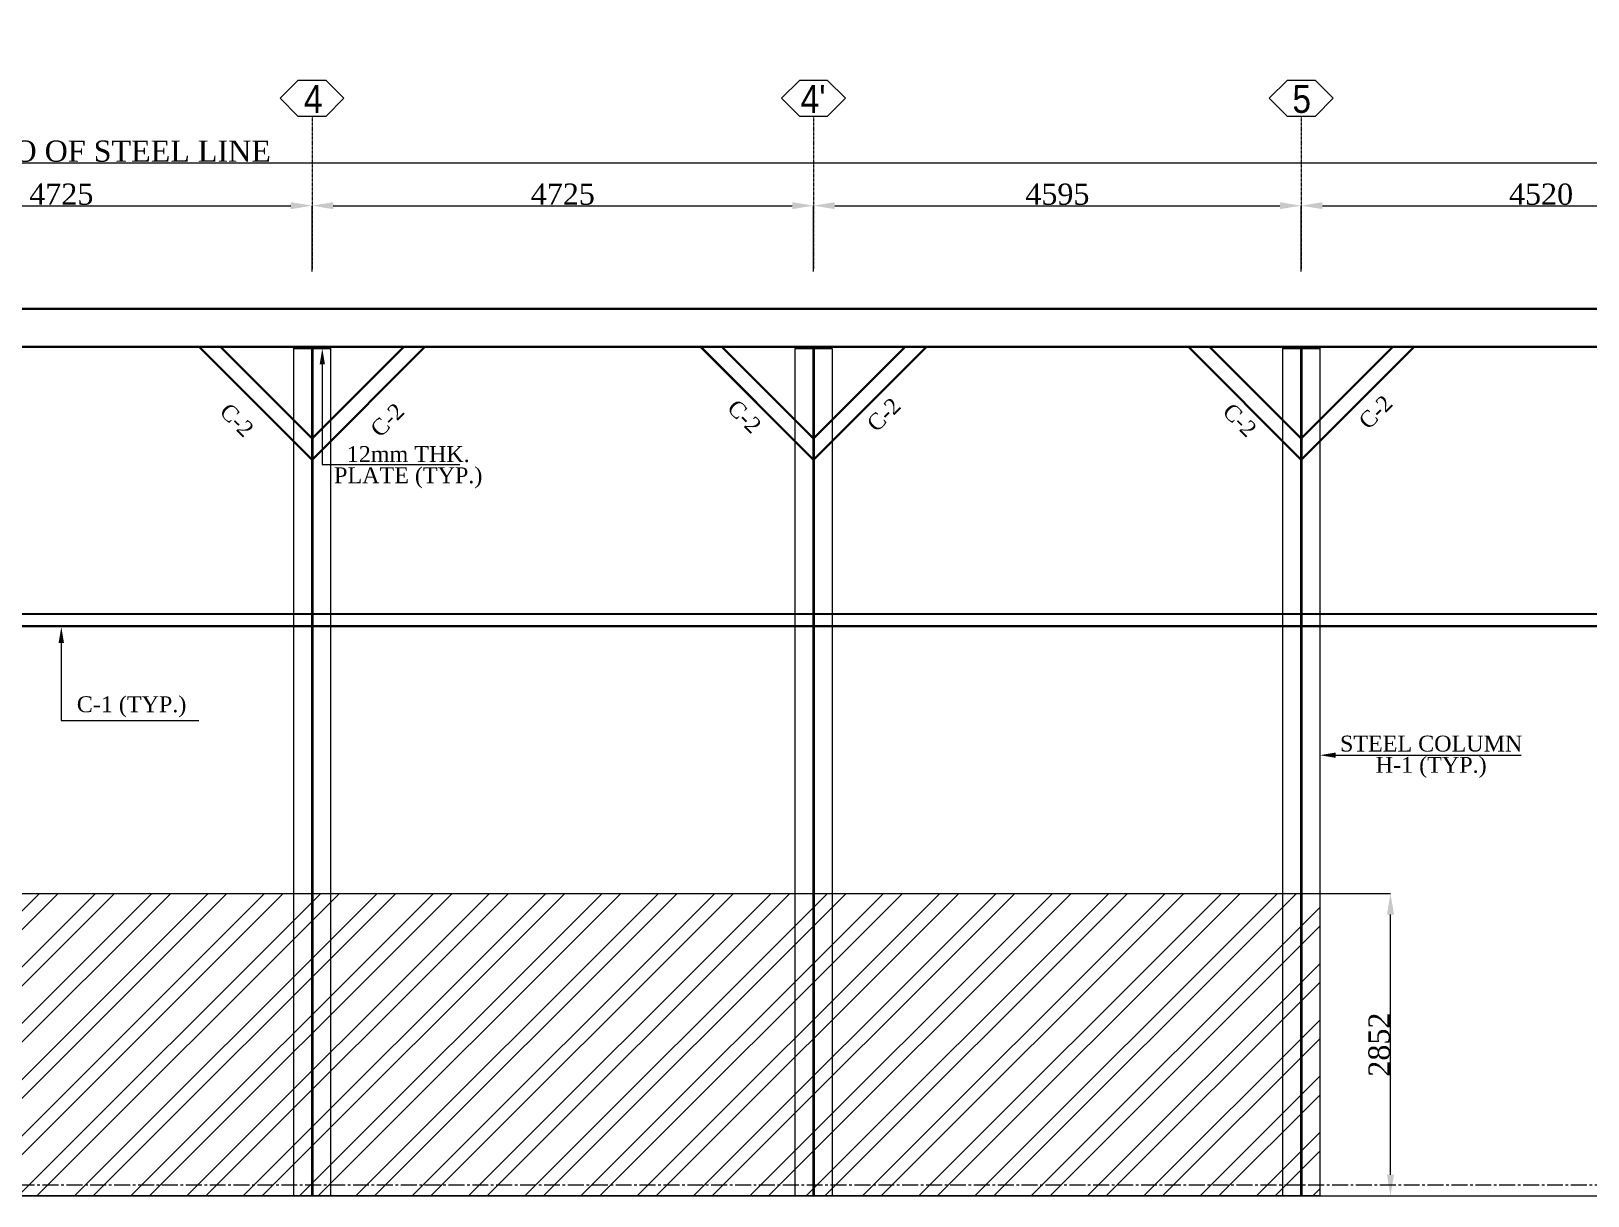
# Model space of a CAD drawing. Header units: millimetres. Extents: x 0 to 13151789, y -1482478 to 0.
# Drawn here: x 12791401 to 12806068, y -1377005 to -1366024 of the extents above; entities that cross this region are included whole.
import ezdxf
from ezdxf.entities.mleader import LeaderData, LeaderLine
from ezdxf.math import Vec2, Vec3

# ---------------------------------------------------------------- set-up
doc = ezdxf.new("R2010")
doc.units = ezdxf.units.MM
doc.header["$LTSCALE"] = 0.4
doc.header["$MEASUREMENT"] = 0
doc.header["$PDMODE"] = 66
for name, pattern in [('CENTER', [2, 1.25, -0.25, 0.25, -0.25]), ('CENTER2', [1.125, 0.75, -0.125, 0.125, -0.125]), ('XKITLINE03', [6, 3, -1, 1, -1])]:
    doc.linetypes.add(name, pattern=pattern)
doc.layers.get('0').update_dxf_attribs({"lineweight": 0})
doc.layers.get('Defpoints').update_dxf_attribs({"lineweight": 0})
for name, color, linetype, lineweight in [('2', 3, 'Continuous', 0), ('Grid', 202, 'CENTER', 0), ('GRIDDIM', 6, 'Continuous', 0), ('Layer 1', 7, 'Continuous', 0), ('Other object type', 1, 'Continuous', 0), ('Outer Line', 1, 'Continuous', 0)]:
    doc.layers.add(name, color=color, linetype=linetype, lineweight=lineweight)
doc.styles.add('ARIAL_', font='arial.ttf')
doc.styles.add('style2', font='ARIALN.TTF')
doc.styles.add('TNROMAN', font='times.ttf')
doc.dimstyles.new('shahid', dxfattribs={"dimtxt": 37.0005, "dimasz": 20, "dimexe": 8, "dimexo": 10, "dimgap": 5, "dimtad": 3, "dimdec": 0, "dimrnd": 1, "dimzin": 0, "dimdsep": 46, "dimtxsty": 'style2', "dimcen": 0.09, "dimclrt": 1, "dimadec": 0, "dimazin": 0, "dimtfac": 1, "dimtdec": 0, "dimtix": 1, "dimtmove": 1, "dimatfit": 3, "dimfxl": 1, "dimtolj": 1, "dimtzin": 0, "dimlwd": 5, "dimlwe": 5, "dimarcsym": 0})

# ---------------------------------------------------------------- blocks, each defined once
blk = doc.blocks.new('*D253')
at = {"layer": 'Defpoints', "color": 0, "lineweight": 0, "transparency": 16777216}
for p in [(12794047, -1367670), (12789322, -1368291), (12794047, -1368291)]:
    blk.add_point(p, dxfattribs=at)
at = {"layer": 'Layer 1', "color": 8, "lineweight": 5, "transparency": 16777216}
for p, q in [((12789322, -1368291), (12789322, -1367670)), ((12789522, -1367670), (12793847, -1367670)), ((12794047, -1368291), (12794047, -1367670))]:
    blk.add_line(p, q, dxfattribs=at)
at = {"layer": 'Layer 1', "color": 8, "lineweight": 0, "transparency": 16777216}
for points in [[(12789522, -1367637), (12789522, -1367703), (12789322, -1367670)], [(12793847, -1367637), (12793847, -1367703), (12794047, -1367670)]]:
    blk.add_solid(points, dxfattribs=at)
at = {"layer": 'Layer 1', "color": 2, "lineweight": 0, "transparency": 16777216, "insert": (12791685, -1367563), "char_height": 200, "attachment_point": 5, "style": 'TNROMAN'}
blk.add_mtext('\\A1;4725', dxfattribs=at)
blk = doc.blocks.new('*D254')
at = {"layer": 'Defpoints', "color": 0, "lineweight": 0, "transparency": 16777216}
for p in [(12798772, -1367670), (12794047, -1368291), (12798772, -1368291)]:
    blk.add_point(p, dxfattribs=at)
at = {"layer": 'Layer 1', "color": 8, "lineweight": 5, "transparency": 16777216}
for p, q in [((12794047, -1368291), (12794047, -1367670)), ((12794247, -1367670), (12798572, -1367670)), ((12798772, -1368291), (12798772, -1367670))]:
    blk.add_line(p, q, dxfattribs=at)
at = {"layer": 'Layer 1', "color": 8, "lineweight": 0, "transparency": 16777216}
for points in [[(12794247, -1367637), (12794247, -1367703), (12794047, -1367670)], [(12798572, -1367637), (12798572, -1367703), (12798772, -1367670)]]:
    blk.add_solid(points, dxfattribs=at)
at = {"layer": 'Layer 1', "color": 2, "lineweight": 0, "transparency": 16777216, "insert": (12796410, -1367563), "char_height": 200, "attachment_point": 5, "style": 'TNROMAN'}
blk.add_mtext('\\A1;4725', dxfattribs=at)
blk = doc.blocks.new('*D255')
at = {"layer": 'Defpoints', "color": 0, "lineweight": 0, "transparency": 16777216}
for p in [(12803367, -1367670), (12798772, -1368291), (12803367, -1368291)]:
    blk.add_point(p, dxfattribs=at)
at = {"layer": 'Layer 1', "color": 8, "lineweight": 5, "transparency": 16777216}
for p, q in [((12798772, -1368291), (12798772, -1367670)), ((12798972, -1367670), (12803167, -1367670)), ((12803367, -1368291), (12803367, -1367670))]:
    blk.add_line(p, q, dxfattribs=at)
at = {"layer": 'Layer 1', "color": 8, "lineweight": 0, "transparency": 16777216}
for points in [[(12798972, -1367637), (12798972, -1367703), (12798772, -1367670)], [(12803167, -1367637), (12803167, -1367703), (12803367, -1367670)]]:
    blk.add_solid(points, dxfattribs=at)
at = {"layer": 'Layer 1', "color": 2, "lineweight": 0, "transparency": 16777216, "insert": (12801070, -1367563), "char_height": 200, "attachment_point": 5, "style": 'TNROMAN'}
blk.add_mtext('\\A1;4595', dxfattribs=at)
blk = doc.blocks.new('*D256')
at = {"layer": 'Defpoints', "color": 0, "lineweight": 0, "transparency": 16777216}
for p in [(12812407, -1367267), (12769911, -1368267), (12812407, -1368267)]:
    blk.add_point(p, dxfattribs=at)
at = {"layer": 'Layer 1', "color": 8, "lineweight": 5, "transparency": 16777216}
for p, q in [((12769911, -1368267), (12769911, -1367267)), ((12770111, -1367267), (12812207, -1367267)), ((12812407, -1368267), (12812407, -1367267))]:
    blk.add_line(p, q, dxfattribs=at)
at = {"layer": 'Layer 1', "color": 8, "lineweight": 0, "transparency": 16777216}
for points in [[(12770111, -1367234), (12770111, -1367301), (12769911, -1367267)], [(12812207, -1367234), (12812207, -1367301), (12812407, -1367267)]]:
    blk.add_solid(points, dxfattribs=at)
at = {"layer": 'Layer 1', "color": 2, "lineweight": 0, "transparency": 16777216, "insert": (12791159, -1367158), "char_height": 200, "attachment_point": 5, "style": 'TNROMAN'}
blk.add_mtext('\\A1;LENGTH : 42496 O/O OF STEEL LINE ', dxfattribs=at)
blk = doc.blocks.new('*D257')
at = {"layer": 'Defpoints', "color": 0, "lineweight": 0, "transparency": 16777216}
for p in [(12807887, -1367670), (12803367, -1368291), (12807887, -1368313)]:
    blk.add_point(p, dxfattribs=at)
at = {"layer": 'Layer 1', "color": 8, "lineweight": 5, "transparency": 16777216}
for p, q in [((12803367, -1368291), (12803367, -1367670)), ((12803567, -1367670), (12807687, -1367670)), ((12807887, -1368313), (12807887, -1367670))]:
    blk.add_line(p, q, dxfattribs=at)
at = {"layer": 'Layer 1', "color": 8, "lineweight": 0, "transparency": 16777216}
for points in [[(12803567, -1367637), (12803567, -1367703), (12803367, -1367670)], [(12807687, -1367637), (12807687, -1367703), (12807887, -1367670)]]:
    blk.add_solid(points, dxfattribs=at)
at = {"layer": 'Layer 1', "color": 2, "lineweight": 0, "transparency": 16777216, "insert": (12805627, -1367563), "char_height": 200, "attachment_point": 5, "style": 'TNROMAN'}
blk.add_mtext('\\A1;4520', dxfattribs=at)
blk = doc.blocks.new('*D262')
at = {"layer": 'Defpoints', "color": 0, "lineweight": 0, "transparency": 16777216}
for p in [(12803542, -1374153), (12804208, -1374153), (12803888, -1377005)]:
    blk.add_point(p, dxfattribs=at)
at = {"layer": 'Layer 1', "color": 8, "lineweight": 5, "transparency": 16777216}
for p, q in [((12803542, -1374153), (12804208, -1374153)), ((12804208, -1376805), (12804208, -1374353)), ((12803888, -1377005), (12804208, -1377005))]:
    blk.add_line(p, q, dxfattribs=at)
at = {"layer": 'Layer 1', "color": 8, "lineweight": 0, "transparency": 16777216}
for points in [[(12804175, -1374353), (12804242, -1374353), (12804208, -1374153)], [(12804175, -1376805), (12804242, -1376805), (12804208, -1377005)]]:
    blk.add_solid(points, dxfattribs=at)
at = {"layer": 'Layer 1', "color": 2, "lineweight": 0, "transparency": 16777216, "insert": (12804102, -1375579), "char_height": 200, "attachment_point": 5, "rotation": 90, "style": 'TNROMAN'}
blk.add_mtext('\\A1;2852', dxfattribs=at)

msp = doc.modelspace()

# ---------------------------------------------------------------- hatches: boundary and pattern name
at = {"layer": 'Other object type', "lineweight": 0}
h = msp.add_hatch(dxfattribs=at)
h.set_pattern_fill('ANSI32', scale=1000)
h.set_pattern_definition([(45, (5159118.7, -1962668.04), (-265.165043, 265.165043), []), (45, (5159295.5, -1962668.04), (-265.165043, 265.165043), [])])
h.paths.add_polyline_path([(12790016.9, -1375269.1), (12790016.9, -1375885.7), (12788615.1, -1375885.7), (12788615.1, -1375269.1)])
h.paths.add_polyline_path([(12803542.3, -1377004.8), (12803542.3, -1374152.8), (12769911.3, -1374152.8), (12769911.3, -1377004.8)])

# ---------------------------------------------------------------- linework, layer by layer
at = {"lineweight": 0, "ltscale": 0.0025}
for points in [[(12794169.1, -1369166.8), (12794144.1, -1369016.8), (12794119.1, -1369166.8)], [(12791709.8, -1371791.3), (12791684.8, -1371641.3), (12791659.8, -1371791.3)], [(12803693.3, -1372825.3), (12803543.3, -1372850.3), (12803693.3, -1372875.3)]]:
    msp.add_solid(points, dxfattribs=at)
at = {"layer": '2', "lineweight": 0}
for p, q in [((12793872.3, -1369004.8), (12793872.3, -1377004.8)), ((12794041.3, -1369016.8), (12794041.3, -1377004.8)), ((12794053.3, -1369016.8), (12794053.3, -1377004.8)), ((12794222.3, -1369004.8), (12794222.3, -1377004.8)), ((12798597.3, -1369016.8), (12798597.3, -1377004.8)), ((12798766.3, -1369016.8), (12798766.3, -1377004.8)), ((12798778.3, -1369016.8), (12798778.3, -1377004.8)), ((12798947.3, -1369016.8), (12798947.3, -1377004.8)), ((12803192.3, -1369004.8), (12803192.3, -1377004.8)), ((12803361.3, -1369016.8), (12803361.3, -1377004.8)), ((12803373.3, -1369016.8), (12803373.3, -1377004.8)), ((12803542.3, -1369004.8), (12803542.3, -1377004.8))]:
    msp.add_line(p, q, dxfattribs=at)
at = {"layer": 'Grid', "linetype": 'XKITLINE03', "lineweight": 0}
for p, q in [((12794047.3, -1366825.4), (12794047.3, -1368266.8)), ((12798772.3, -1366825.4), (12798772.3, -1368266.8)), ((12803367.3, -1366825.4), (12803367.3, -1368266.8))]:
    msp.add_line(p, q, dxfattribs=at)
at = {"layer": 'Grid', "linetype": 'XKITLINE03', "lineweight": 0, "ltscale": 350}
for points in [[(12793914.2, -1366825.4), (12794180.5, -1366825.4), (12794348.3, -1366657.6), (12794180.5, -1366489.8), (12793914.2, -1366489.8), (12793746.4, -1366657.6)], [(12798639.2, -1366825.4), (12798905.5, -1366825.4), (12799073.3, -1366657.6), (12798905.5, -1366489.8), (12798639.2, -1366489.8), (12798471.4, -1366657.6)], [(12803234.2, -1366825.4), (12803500.5, -1366825.4), (12803668.3, -1366657.6), (12803500.5, -1366489.8), (12803234.2, -1366489.8), (12803066.4, -1366657.6)]]:
    msp.add_lwpolyline(points, close=True, dxfattribs=at)
at = {"layer": 'GRIDDIM', "lineweight": 0}
for p, q in [((12793872.3, -1369016.8), (12794222.3, -1369016.8)), ((12803192.3, -1369016.8), (12803542.3, -1369016.8))]:
    msp.add_line(p, q, dxfattribs=at)
at = {"layer": 'Other object type', "color": 4, "lineweight": 0}
for p, q in [((12770337.3, -1368634.8), (12812584.2, -1368634.8)), ((12770337.3, -1368644.8), (12812584.2, -1368644.8)), ((12769911.3, -1369004.8), (12812584.2, -1369004.8)), ((12770337.3, -1368994.8), (12812584.2, -1368994.8))]:
    msp.add_line(p, q, dxfattribs=at)
at = {"layer": 'Other object type', "color": 241, "lineweight": 0}
for p, q in [((12794041.3, -1370065.5), (12792980.7, -1369004.8)), ((12794041.3, -1370052.8), (12792993.4, -1369004.8)), ((12794041.3, -1369866.1), (12793180.1, -1369004.8)), ((12794041.3, -1369853.4), (12793192.8, -1369004.8)), ((12794053.3, -1370065.5), (12795114, -1369004.8)), ((12794053.3, -1369853.4), (12794901.9, -1369004.8)), ((12794053.3, -1369866.1), (12794914.6, -1369004.8)), ((12794053.3, -1370052.8), (12795101.3, -1369004.8)), ((12798766.3, -1370065.5), (12797705.7, -1369004.8)), ((12798766.3, -1370052.8), (12797718.4, -1369004.8)), ((12798766.3, -1369866.1), (12797905.1, -1369004.8)), ((12798766.3, -1369853.4), (12797917.8, -1369004.8)), ((12798597.3, -1369016.8), (12798947.3, -1369016.8)), ((12798778.3, -1370065.5), (12799839, -1369004.8)), ((12798778.3, -1369853.4), (12799626.9, -1369004.8)), ((12798778.3, -1369866.1), (12799639.6, -1369004.8)), ((12798778.3, -1370052.8), (12799826.3, -1369004.8)), ((12803361.3, -1370065.5), (12802300.7, -1369004.8)), ((12803361.3, -1370052.8), (12802313.4, -1369004.8)), ((12803361.3, -1369866.1), (12802500.1, -1369004.8)), ((12803361.3, -1369853.4), (12802512.8, -1369004.8)), ((12803373.3, -1370065.5), (12804434, -1369004.8)), ((12803373.3, -1369853.4), (12804221.9, -1369004.8)), ((12803373.3, -1369866.1), (12804234.6, -1369004.8)), ((12803373.3, -1370052.8), (12804421.3, -1369004.8)), ((12794041.3, -1371516.3), (12789328.3, -1371516.3)), ((12794041.3, -1371525.3), (12789328.3, -1371525.3)), ((12798766.3, -1371516.3), (12794053.3, -1371516.3)), ((12798766.3, -1371525.3), (12794053.3, -1371525.3)), ((12803361.3, -1371516.3), (12798778.3, -1371516.3)), ((12803361.3, -1371525.3), (12798778.3, -1371525.3)), ((12807881.3, -1371516.3), (12803373.3, -1371516.3)), ((12807881.3, -1371525.3), (12803373.3, -1371525.3)), ((12794041.3, -1371632.3), (12789328.3, -1371632.3)), ((12794041.3, -1371641.3), (12789328.3, -1371641.3)), ((12798766.3, -1371632.3), (12794053.3, -1371632.3)), ((12798766.3, -1371641.3), (12794053.3, -1371641.3)), ((12803361.3, -1371632.3), (12798778.3, -1371632.3)), ((12803361.3, -1371641.3), (12798778.3, -1371641.3)), ((12807881.3, -1371632.3), (12803373.3, -1371632.3)), ((12807881.3, -1371641.3), (12803373.3, -1371641.3)), ((12769911.3, -1377004.8), (12814487.5, -1377004.8))]:
    msp.add_line(p, q, dxfattribs=at)
at = {"layer": 'Other object type', "color": 0, "lineweight": 0}
for p, q in [((12794144.1, -1369166.8), (12794144.1, -1370108.9)), ((12794144.1, -1370108.9), (12795439.6, -1370108.9)), ((12791684.8, -1371791.3), (12791684.8, -1372523.3)), ((12791684.8, -1372523.3), (12792980.3, -1372523.3)), ((12803693.3, -1372850.3), (12805441.2, -1372850.3))]:
    msp.add_line(p, q, dxfattribs=at)
at = {"layer": 'Other object type', "color": 241, "linetype": 'CENTER2', "lineweight": 0, "ltscale": 500}
msp.add_line((12812583.3, -1376904.8), (12769911.3, -1376904.8), dxfattribs=at)
at = {"layer": 'Other object type', "color": 241, "lineweight": 0}
msp.add_lwpolyline([(12803542.3, -1377004.8), (12769911.3, -1377004.8), (12769911.3, -1374152.8), (12803542.3, -1374152.8), (12803542.3, -1377004.8)], dxfattribs=at)

# ---------------------------------------------------------------- texts
at = {"layer": 'Grid', "color": 2, "lineweight": 0, "style": 'ARIAL_', "width": 0.85}
for s, height, p in [('4', 264.4, (12793971.2, -1366795.3)), ("4'", 264.41, (12798651.3, -1366795.3)), ('5', 264.4, (12803284.8, -1366795.3))]:
    msp.add_text(s, height=height, dxfattribs=at).set_placement(p)

# ---------------------------------------------------------------- dimensions: what is measured, and where the dimension line sits
at = {"layer": 'Layer 1', "color": 0, "lineweight": 0}
dim = msp.add_linear_dim(base=(12812407.3, -1367267.4), p1=(12769911.3, -1368266.8), p2=(12812407.3, -1368266.8), text='LENGTH : <> O/O OF STEEL LINE ', dimstyle='shahid', override={"dimtxt": 200, "dimasz": 200, "dimexe": 0, "dimexo": 0, "dimtxsty": 'TNROMAN', "dimclrd": 8, "dimclre": 8, "dimclrt": 2}, dxfattribs=at)
dim.commit()
dim.dimension.update_dxf_attribs({"geometry": '*D256', "text_midpoint": (12791159.3, -1367157.7)})
for base, p1, p2, picture, middle in [((12794047.3, -1367670), (12789322.3, -1368290.7), (12794047.3, -1368290.7), '*D253', (12791684.8, -1367563)), ((12798772.3, -1367670), (12794047.3, -1368290.7), (12798772.3, -1368290.7), '*D254', (12796409.8, -1367563)), ((12803367.3, -1367670), (12798772.3, -1368290.7), (12803367.3, -1368290.7), '*D255', (12801069.8, -1367563)), ((12807887.3, -1367670), (12803367.3, -1368290.7), (12807887.3, -1368313.3), '*D257', (12805627.3, -1367563.3))]:
    dim = msp.add_linear_dim(base=base, p1=p1, p2=p2, dimstyle='shahid', override={"dimtxt": 200, "dimasz": 200, "dimexe": 0, "dimexo": 0, "dimtxsty": 'TNROMAN', "dimclrd": 8, "dimclre": 8, "dimclrt": 2}, dxfattribs=at)
    dim.commit()
    dim.dimension.update_dxf_attribs({"geometry": picture, "text_midpoint": middle})
dim = msp.add_linear_dim(base=(12804208.3, -1374152.8), p1=(12803888.4, -1377004.8), p2=(12803542.3, -1374152.8), angle=90, dimstyle='shahid', override={"dimtxt": 200, "dimasz": 200, "dimexe": 0, "dimexo": 0, "dimtxsty": 'TNROMAN', "dimclrd": 8, "dimclre": 8, "dimclrt": 2}, dxfattribs=at)
dim.commit()
dim.dimension.update_dxf_attribs({"geometry": '*D262', "text_midpoint": (12804101.6, -1375578.8)})

# ---------------------------------------------------------------- leaders
at = {"layer": 'Outer Line', "color": 0, "lineweight": 0}
ml = msp.add_multileader_mtext('Standard', dxfattribs=at)
ml.set_content('C-2 ', color=7, style='TNROMAN')
ml.set_leader_properties(color=215)
ml.build(insert=Vec2(0, 0))
ml.multileader.update_dxf_attribs({"dogleg_length": 92.4, "arrow_head_size": 50})
ctx = ml.context
ctx.base_point, ctx.char_height, ctx.arrow_head_size, ctx.landing_gap_size, ctx.plane_origin, ctx.plane_x_axis, ctx.plane_y_axis = Vec3(12803921.8, -1369763.8), 150, 50, 50, Vec3(12855979.8, -1323542.4), Vec3(0.7071068, 0.7071068), Vec3(-0.7071068, 0.7071068)
ctx.text_align_type = 1
ctx.mtext.insert, ctx.mtext.text_direction, ctx.mtext.rotation, ctx.mtext.width, ctx.mtext.defined_height, ctx.mtext.alignment, ctx.mtext.line_spacing_factor, ctx.mtext.flow_direction = Vec3(12804014.3, -1369562.8), Vec3(0.7071068, 0.7071068), 0.7853982, 2692.609, 304.4, 2, 0.8, 5
ml = msp.add_multileader_mtext('Standard', dxfattribs=at)
ml.set_content('C-2 ', color=7, style='TNROMAN')
ml.set_leader_properties(color=215)
ml.build(insert=Vec2(0, 0))
ml.multileader.update_dxf_attribs({"dogleg_length": 92.4, "arrow_head_size": 50})
ctx = ml.context
ctx.base_point, ctx.char_height, ctx.arrow_head_size, ctx.landing_gap_size, ctx.plane_origin, ctx.plane_x_axis, ctx.plane_y_axis = Vec3(12793191, -1369544.8), 150, 50, 50, Vec3(12741426.5, -1323616.9), Vec3(0.7071068, -0.7071068), Vec3(0.7071068, 0.7071068)
ctx.text_align_type = 1
ctx.mtext.insert, ctx.mtext.text_direction, ctx.mtext.rotation, ctx.mtext.width, ctx.mtext.defined_height, ctx.mtext.alignment, ctx.mtext.line_spacing_factor, ctx.mtext.flow_direction = Vec3(12793391.9, -1369637.3), Vec3(0.7071068, -0.7071068), 5.4977871, 2692.609, 304.4, 2, 0.8, 5
ml = msp.add_multileader_mtext('Standard', dxfattribs=at)
ml.set_content('C-2 ', color=7, style='TNROMAN')
ml.set_leader_properties(color=215)
ml.build(insert=Vec2(0, 0))
ml.multileader.update_dxf_attribs({"dogleg_length": 92.4, "arrow_head_size": 50})
ctx = ml.context
ctx.base_point, ctx.char_height, ctx.arrow_head_size, ctx.landing_gap_size, ctx.plane_origin, ctx.plane_x_axis, ctx.plane_y_axis = Vec3(12794610.3, -1369838.3), 150, 50, 50, Vec3(12846668.2, -1323616.9), Vec3(0.7071068, 0.7071068), Vec3(-0.7071068, 0.7071068)
ctx.text_align_type = 1
ctx.mtext.insert, ctx.mtext.text_direction, ctx.mtext.rotation, ctx.mtext.width, ctx.mtext.defined_height, ctx.mtext.alignment, ctx.mtext.line_spacing_factor, ctx.mtext.flow_direction = Vec3(12794702.8, -1369637.3), Vec3(0.7071068, 0.7071068), 0.7853982, 2692.609, 304.4, 2, 0.8, 5
ml = msp.add_multileader_mtext('Standard', dxfattribs=at)
ml.set_content('C-2 ', color=7, style='TNROMAN')
ml.set_leader_properties(color=215)
ml.build(insert=Vec2(0, 0))
ml.multileader.update_dxf_attribs({"dogleg_length": 92.4, "arrow_head_size": 50})
ctx = ml.context
ctx.base_point, ctx.char_height, ctx.arrow_head_size, ctx.landing_gap_size, ctx.plane_origin, ctx.plane_x_axis, ctx.plane_y_axis = Vec3(12797973.3, -1369511.1), 150, 50, 50, Vec3(12746208.8, -1323583.2), Vec3(0.7071068, -0.7071068), Vec3(0.7071068, 0.7071068)
ctx.text_align_type = 1
ctx.mtext.insert, ctx.mtext.text_direction, ctx.mtext.rotation, ctx.mtext.width, ctx.mtext.defined_height, ctx.mtext.alignment, ctx.mtext.line_spacing_factor, ctx.mtext.flow_direction = Vec3(12798174.3, -1369603.6), Vec3(0.7071068, -0.7071068), 5.4977871, 2692.609, 304.4, 2, 0.8, 5
ml = msp.add_multileader_mtext('Standard', dxfattribs=at)
ml.set_content('C-2 ', color=7, style='TNROMAN')
ml.set_leader_properties(color=215)
ml.build(insert=Vec2(0, 0))
ml.multileader.update_dxf_attribs({"dogleg_length": 92.4, "arrow_head_size": 50})
ctx = ml.context
ctx.base_point, ctx.char_height, ctx.arrow_head_size, ctx.landing_gap_size, ctx.plane_origin, ctx.plane_x_axis, ctx.plane_y_axis = Vec3(12799288, -1369787.6), 150, 50, 50, Vec3(12851345.9, -1323566.2), Vec3(0.7071068, 0.7071068), Vec3(-0.7071068, 0.7071068)
ctx.text_align_type = 1
ctx.mtext.insert, ctx.mtext.text_direction, ctx.mtext.rotation, ctx.mtext.width, ctx.mtext.defined_height, ctx.mtext.alignment, ctx.mtext.line_spacing_factor, ctx.mtext.flow_direction = Vec3(12799380.5, -1369586.7), Vec3(0.7071068, 0.7071068), 0.7853982, 2692.609, 304.4, 2, 0.8, 5
ml = msp.add_multileader_mtext('Standard', dxfattribs=at)
ml.set_content('C-2 ', color=7, style='TNROMAN')
ml.set_leader_properties(color=215)
ml.build(insert=Vec2(0, 0))
ml.multileader.update_dxf_attribs({"dogleg_length": 92.4, "arrow_head_size": 50})
ctx = ml.context
ctx.base_point, ctx.char_height, ctx.arrow_head_size, ctx.landing_gap_size, ctx.plane_origin, ctx.plane_x_axis, ctx.plane_y_axis = Vec3(12802641, -1369544.8), 150, 50, 50, Vec3(12750876.5, -1323616.9), Vec3(0.7071068, -0.7071068), Vec3(0.7071068, 0.7071068)
ctx.text_align_type = 1
ctx.mtext.insert, ctx.mtext.text_direction, ctx.mtext.rotation, ctx.mtext.width, ctx.mtext.defined_height, ctx.mtext.alignment, ctx.mtext.line_spacing_factor, ctx.mtext.flow_direction = Vec3(12802841.9, -1369637.3), Vec3(0.7071068, -0.7071068), 5.4977871, 2692.609, 304.4, 2, 0.8, 5
ml = msp.add_multileader_mtext('Standard', dxfattribs=at)
ml.set_content('12mm THK.\\PPLATE (TYP.)', color=7, style='TNROMAN')
ml.set_leader_properties(color=215)
ml.build(insert=Vec2(0, 0))
ml.multileader.update_dxf_attribs({"dogleg_length": 92.4, "arrow_head_size": 50})
ctx = ml.context
ctx.base_point, ctx.char_height, ctx.arrow_head_size, ctx.landing_gap_size, ctx.plane_origin = Vec3(12794358.6, -1370035.2), 150, 50, 50, Vec3(12865004.9, -1366308.2)
ctx.text_align_type = 1
ctx.mtext.insert, ctx.mtext.width, ctx.mtext.defined_height, ctx.mtext.alignment, ctx.mtext.line_spacing_factor, ctx.mtext.flow_direction = Vec3(12794953.7, -1369936.5), 1346.984, 304.4, 2, 0.8, 5
ml = msp.add_multileader_mtext('Standard', dxfattribs=at)
ml.set_content('C-1 (TYP.)', color=7, style='TNROMAN')
ml.set_leader_properties(color=215)
ml.build(insert=Vec2(0, 0))
ml.multileader.update_dxf_attribs({"dogleg_length": 92.4, "arrow_head_size": 50})
ctx = ml.context
ctx.base_point, ctx.char_height, ctx.arrow_head_size, ctx.landing_gap_size, ctx.plane_origin = Vec3(12791801.1, -1372393.8), 150, 50, 50, Vec3(12862447.4, -1368666.9)
ctx.text_align_type = 1
ctx.mtext.insert, ctx.mtext.width, ctx.mtext.defined_height, ctx.mtext.alignment, ctx.mtext.line_spacing_factor, ctx.mtext.flow_direction = Vec3(12792347, -1372295.2), 1346.984, 304.4, 2, 0.8, 5
ml = msp.add_multileader_mtext('Standard', dxfattribs=at)
ml.set_content('STEEL COLUMN \\PH-1 (TYP.)', color=7, style='TNROMAN')
ml.set_leader_properties(color=215)
ml.build(insert=Vec2(0, 0))
ml.multileader.update_dxf_attribs({"dogleg_length": 92.4, "arrow_head_size": 50})
ctx = ml.context
ctx.base_point, ctx.char_height, ctx.arrow_head_size, ctx.landing_gap_size, ctx.plane_origin = Vec3(12803710.6, -1372764.8), 150, 50, 50, Vec3(12874531.8, -1376869.8)
ctx.text_align_type = 1
ctx.mtext.insert, ctx.mtext.rotation, ctx.mtext.width, ctx.mtext.defined_height, ctx.mtext.alignment, ctx.mtext.line_spacing_factor, ctx.mtext.flow_direction = Vec3(12804591.9, -1372666.1), 6.2831853, 2692.609, 304.4, 2, 0.8, 5

doc.saveas('drawing.dxf')
